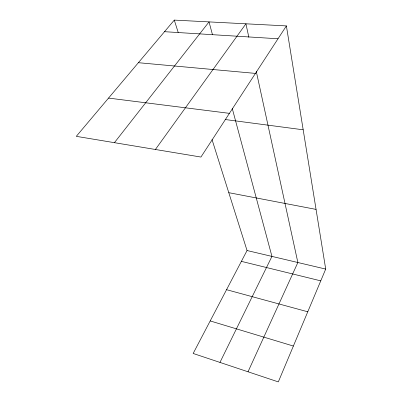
<?xml version="1.0" encoding="UTF-8"?>
<svg xmlns="http://www.w3.org/2000/svg" width="402" height="402" viewBox="0 0 402 402"><rect width="100%" height="100%" fill="white"/><g stroke="black" fill="none" stroke-linecap="round" stroke-linejoin="round"><path stroke-width="0.6" d="M286.39 25.909L200.94 157.046L76.295 136.343L174.292 20.1L286.39 25.909L325.705 269.079L278.32 381.9L193.166 353.464L247.049 250.531L212.015 139.564M248.019 371.78L297.862 262.511L256.3 71.496M219.969 362.413L271.943 256.401L232.23 108.369M155.403 149.484L245.923 23.813L248.848 37.26M114.424 142.675L209.035 21.899L212.447 34.617M164.524 31.693L278.013 38.763M138.378 62.702L255.446 73.4M108.545 98.088L229.416 113.349M225.135 119.515L303.188 129.801M228.783 192.679L316.057 209.402M247.049 250.531L325.705 269.079M241.381 261.36L320.756 280.862M226.552 289.686L307.766 311.786M210.196 320.932L293.38 346.047M174.292 20.1L178.207 32.497"/></g></svg>
